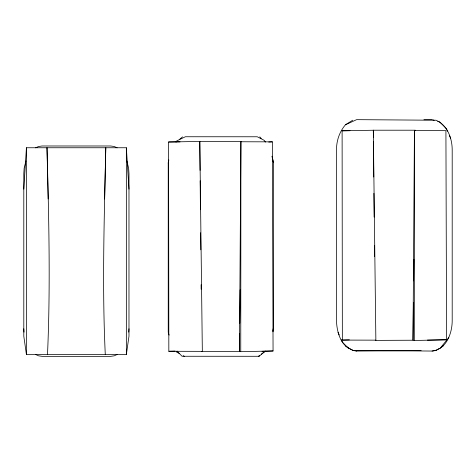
<?xml version="1.0" encoding="UTF-8"?>
<svg xmlns="http://www.w3.org/2000/svg" width="476" height="476" viewBox="0 0 476 476"><rect width="100%" height="100%" fill="white"/><g stroke="black" fill="none" stroke-linecap="round" stroke-linejoin="round"><path stroke-width="0.71" d="M240.755 351.687L239.47 351.431L240.91 141.759L272.385 141.854L273.063 350.973L240.755 351.687L240.91 141.759L241.766 141.408L199.801 141.408L200.063 170.366M414.281 340.495L412.995 340.233L414.435 130.567L445.911 130.662L446.589 339.775L414.281 340.495L414.435 130.567L415.292 130.21L373.321 130.21L373.392 137.635M239.666 333.617L239.47 351.431L201.717 351.58L202.336 351.353L199.801 141.408M239.779 323.228L240.142 289.83M240.535 254.208L240.618 246.788M413.406 302.385L412.995 340.233L375.243 340.382L375.862 340.156L373.321 130.21M413.644 280.864L413.882 259.343M104.625 198.992L105.791 147.75C104.321 216.681 102.001 285.665 105.285 354.584M47.499 354.584C50.575 285.671 48.802 216.669 46.993 147.75L48.159 198.992M23.8 189.115L26.43 147.75L126.348 147.75L128.978 189.115M128.758 332.123L128.978 328.755M272.974 331.82L273.42 327.559L273.42 162.215L272.052 156.556M272.974 331.1L273.42 327.559M25.918 160.971L24.151 168.195L23.8 173.573L23.8 336.199L26.43 354.584L126.348 354.584L128.978 336.199L128.978 173.573L128.627 168.195L126.86 160.971M168.242 163.113L168.742 160.37M168.801 159.912L168.23 162.744L168.242 332.266L169.117 335.104M345.445 345.933L352.698 350.467L432.077 351.05C446.375 349.479 452.182 333.277 452.2 320.705L452.2 149.999C452.212 138.266 447.434 125.182 436.004 120.238L356.625 119.654L345.445 124.771C339.459 131.816 336.419 140.795 336.502 149.999L336.502 320.705C336.699 331.445 340.822 346.653 352.424 349.789M176.037 142.11L176.775 140.872L185.366 136.749L257.284 136.773L264.228 140.349L265.459 142.092M439.776 348.741L448.808 337.561M179.821 139.147L182.51 136.856M259.581 355.453L258.426 356.316L259.063 356.292L265.233 351.199M261.312 354.156L265.352 351.133M345.445 124.771L352.698 120.238M432.077 351.05L436.004 350.467L439.027 348.581M440.841 347.444L443.257 345.933M35.664 147.828L38.526 146.519L42.09 145.989L110.688 145.989L114.258 146.519L117.114 147.828M117.114 354.507L114.258 355.816L110.688 356.345L42.09 356.345L38.526 355.816L35.664 354.507M268.72 142.068L272.385 141.854M373.339 130.24L342.113 130.799L342.351 340.084L349.342 339.828M199.813 141.437L168.587 141.997L168.831 351.282L175.12 351.05M446.589 339.775L427.43 340.102M262.032 351.318L273.063 350.973M342.113 130.799L350.015 130.71M168.587 141.997L180.077 141.866M423.92 119.714L432.077 119.654M352.698 350.467L356.625 351.05L421.165 350.574M434.523 350.479L436.004 350.467M259.063 356.292L182.064 356.268L177.09 351.104M342.351 340.084L375.862 340.156M168.831 351.282L202.336 351.353M432.779 119.863L434.177 120.285M437.676 121.332L439.776 121.963L446.31 128.544L447.47 131.168M355.227 350.628L356.625 351.05M176.376 351.913L179.458 353.614M183.153 355.655L184.385 356.34M348.926 348.741L342.399 342.161L341.232 339.537M259.765 136.868L261.229 138.468M449.505 135.761L450.671 138.391M338.037 332.313L339.198 334.943M272.099 156.182L273.414 162.721M23.8 328.755L24.02 332.123M373.428 141.348L373.749 176.995M373.898 193.333L374.118 217.104M374.374 245.324L374.475 256.463M200.158 180.767L200.426 209.732M200.634 232.752L200.789 249.835M201.11 284.737L201.152 289.194M126.348 147.75L126.348 354.584M26.43 147.75L26.43 354.584"/></g></svg>
